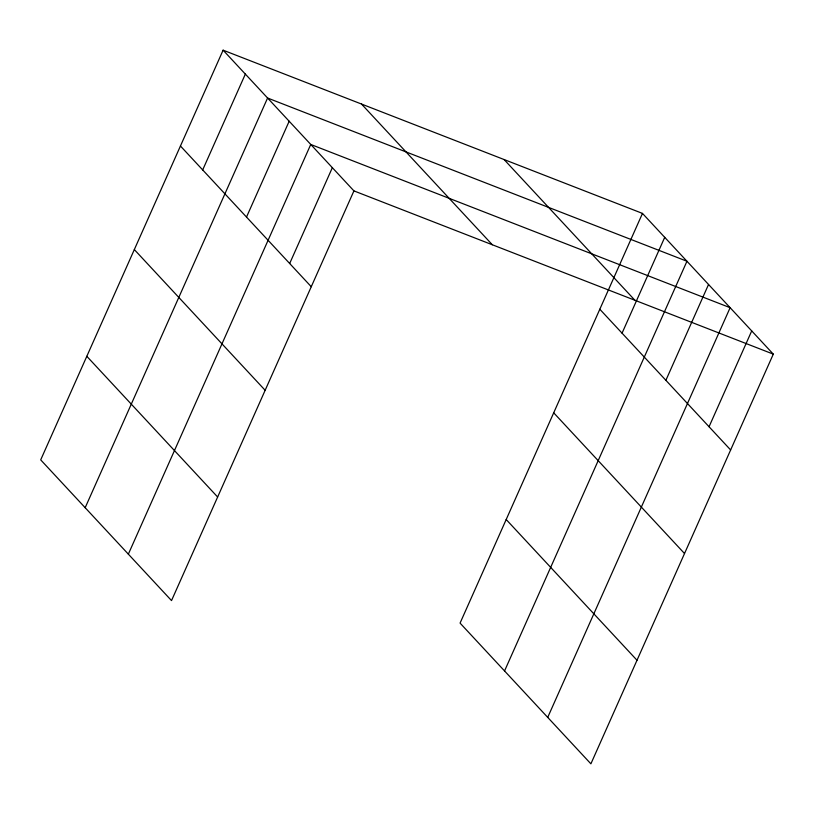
<?xml version="1.0" encoding="UTF-8"?>
<svg xmlns="http://www.w3.org/2000/svg" width="814" height="814" viewBox="0 0 814 814"><rect width="100%" height="100%" fill="white"/><g stroke="black" fill="none" stroke-linecap="round" stroke-linejoin="round"><path stroke-width="1.22" d="M223.107 50.173L40.7 459.869L171.52 600.59L353.927 190.893L223.107 50.173L642.48 213.41L773.3 354.131L590.893 763.827L460.073 623.107L642.48 213.41M202.686 169.923L245.35 74.094M85.175 507.712L267.582 98.026L686.955 261.253L504.548 670.95M246.51 217.063L289.173 121.235M128.347 554.151L310.755 144.454L730.127 307.692L547.72 717.388M289.682 263.502L332.346 167.674M622.059 333.16L664.723 237.332M665.883 380.301L708.546 284.473M709.055 426.74L751.719 330.911M353.927 190.893L773.3 354.131M504.09 159.544L634.91 300.264M599.816 309.239L730.636 449.959M361.497 104.039L492.317 244.76M553.703 412.81L684.523 553.53M180.443 146.001L311.263 286.721M506.186 519.525L637.006 660.246M134.33 249.583L265.15 390.293M86.813 356.298L217.633 497.008"/></g></svg>
